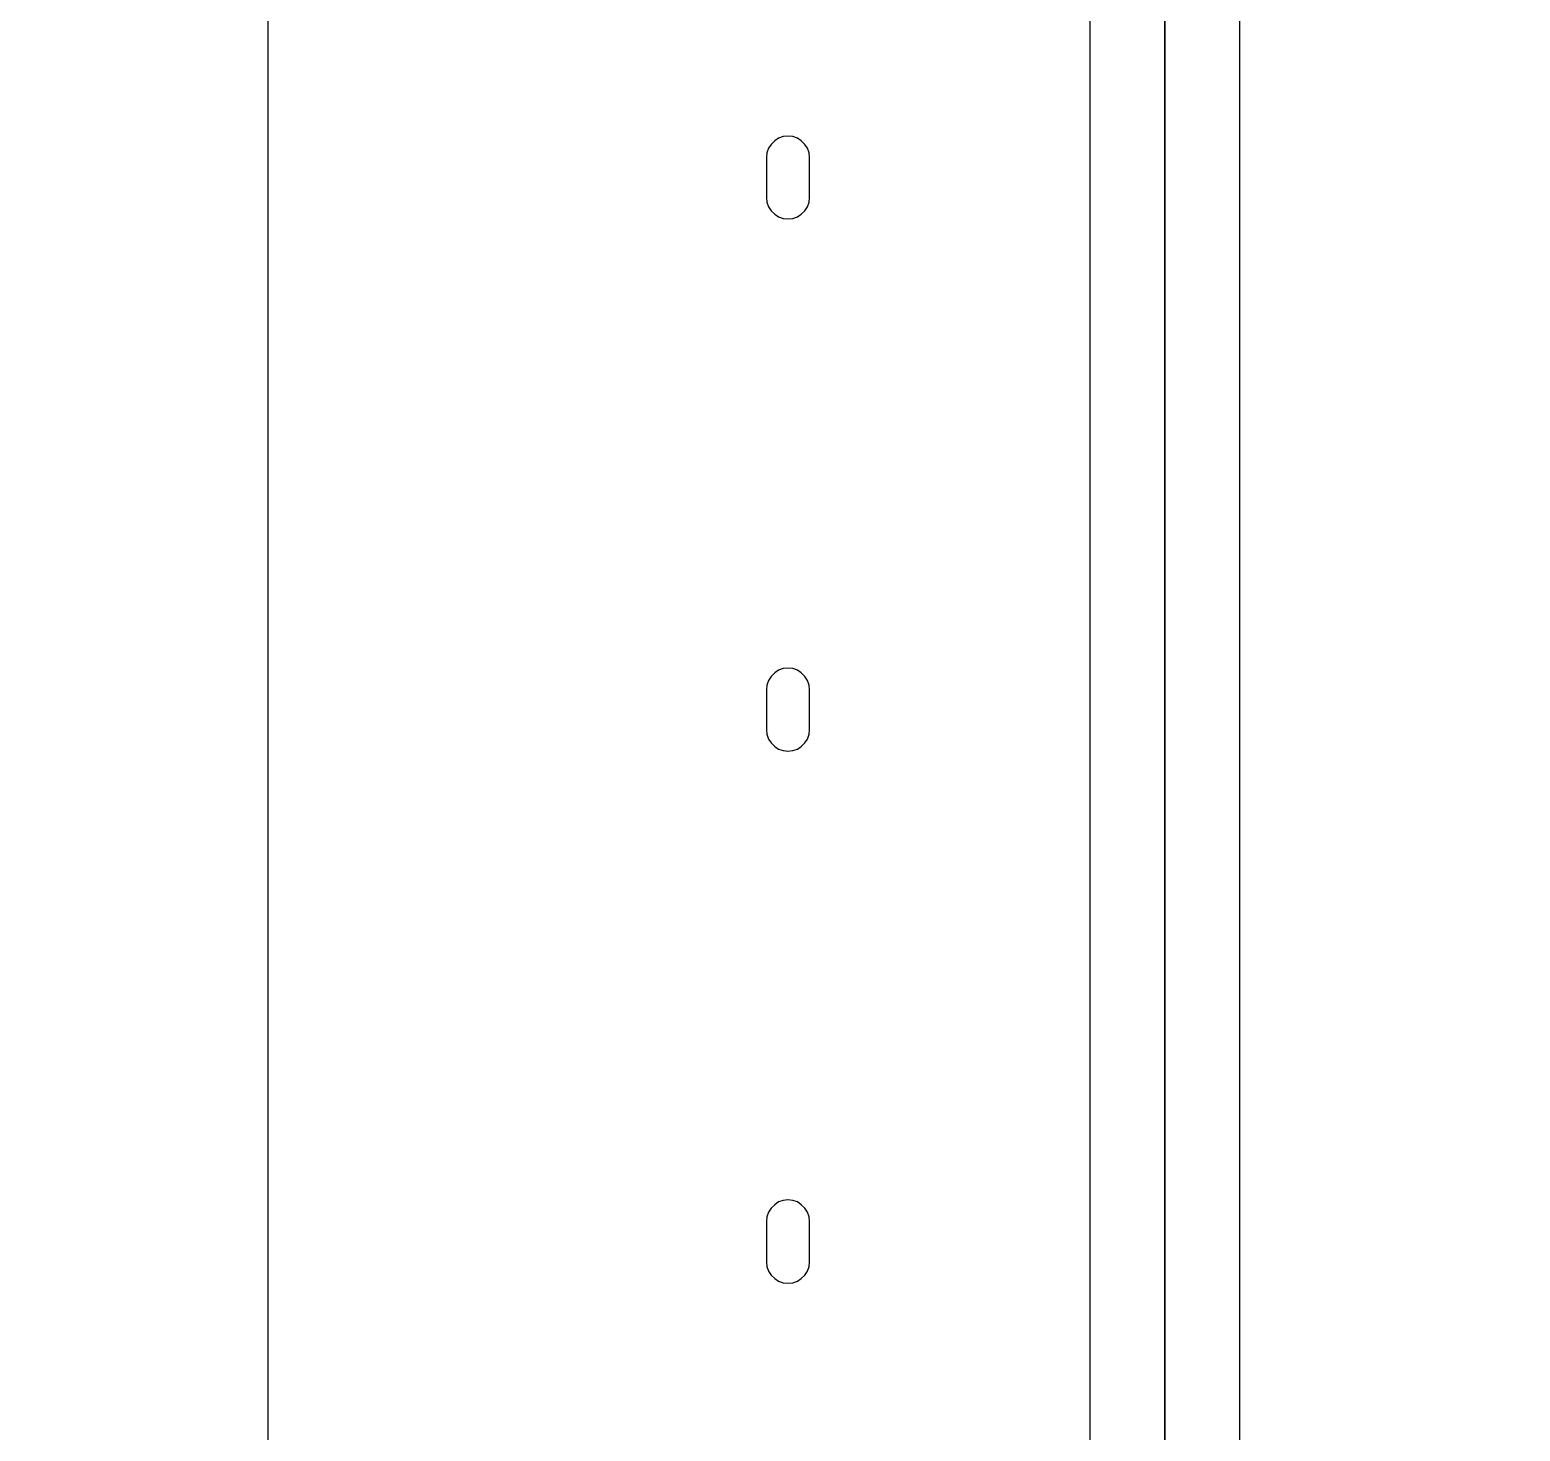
# Model space of a CAD drawing. Header units: millimetres. Extents: x 151130 to 215929, y 2134 to 34533.
# Drawn here: x 173538.6 to 173717.7, y 9334.1 to 9502.5 of the extents above; entities that cross this region are included whole.
import ezdxf

# ---------------------------------------------------------------- set-up
doc = ezdxf.new("R2010")
doc.units = ezdxf.units.MM
doc.layers.add('OH CUBIERTA', color=3, linetype='Continuous')
doc.layers.add('OH!-Furniture', color=7, linetype='Continuous')

# ---------------------------------------------------------------- blocks, each defined once
blk = doc.blocks.new('CUR25.15070')
at = {"layer": 'OH CUBIERTA'}
blk.add_lwpolyline([(0, 0), (0, 700), (1500, 700), (1500, 0)], close=True, dxfattribs=at)
blk = doc.blocks.new('1000 DOBLE')
at = {"layer": 'OH!-Furniture', "color": 2}
blk.add_lwpolyline([(2093.89, 613.22), (1093.89, 613.22), (1093.89, 368.2), (2093.89, 368.2)], close=True, dxfattribs=at)
at = {"layer": 'OH!-Furniture', "color": 2, "flags": 128}
for points in [[(1782.8, 428.13), (1783.37, 428.18), (1783.93, 428.37), (1784.4, 428.69), (1784.82, 429.12), (1785.15, 429.59), (1785.34, 430.15), (1785.39, 430.71), (1785.34, 431.28), (1785.15, 431.84), (1784.82, 432.31), (1784.4, 432.73), (1783.93, 433.06), (1783.37, 433.25), (1782.8, 433.3), (1778.01, 433.3), (1777.45, 433.25), (1776.89, 433.06), (1776.42, 432.73), (1775.99, 432.31), (1775.67, 431.84), (1775.48, 431.28), (1775.43, 430.71), (1775.48, 430.15), (1775.67, 429.59), (1775.99, 429.12), (1776.42, 428.69), (1776.89, 428.37), (1777.45, 428.18), (1778.01, 428.13)], [(1782.8, 433.3), (1778.01, 433.3), (1777.45, 433.25), (1776.89, 433.06), (1776.42, 432.73), (1775.99, 432.31), (1775.67, 431.84), (1775.48, 431.28), (1775.43, 430.71), (1775.48, 430.15), (1775.67, 429.59), (1775.99, 429.12), (1776.42, 428.69), (1776.89, 428.37), (1777.45, 428.18), (1778.01, 428.13), (1782.8, 428.13), (1783.37, 428.18), (1783.93, 428.37), (1784.4, 428.69), (1784.82, 429.12), (1785.15, 429.59), (1785.34, 430.15), (1785.39, 430.71), (1785.34, 431.28), (1785.15, 431.84), (1784.82, 432.31), (1784.4, 432.73), (1783.93, 433.06), (1783.37, 433.25)], [(1846.77, 428.13), (1847.33, 428.18), (1847.9, 428.37), (1848.37, 428.69), (1848.79, 429.12), (1849.12, 429.59), (1849.3, 430.15), (1849.35, 430.71), (1849.3, 431.28), (1849.12, 431.84), (1848.79, 432.31), (1848.37, 432.73), (1847.9, 433.06), (1847.33, 433.25), (1846.77, 433.3), (1841.98, 433.3), (1841.41, 433.25), (1840.85, 433.06), (1840.38, 432.73), (1839.96, 432.31), (1839.63, 431.84), (1839.44, 431.28), (1839.4, 430.71), (1839.44, 430.15), (1839.63, 429.59), (1839.96, 429.12), (1840.38, 428.69), (1840.85, 428.37), (1841.41, 428.18), (1841.98, 428.13)], [(1846.77, 433.3), (1841.98, 433.3), (1841.41, 433.25), (1840.85, 433.06), (1840.38, 432.73), (1839.96, 432.31), (1839.63, 431.84), (1839.44, 431.28), (1839.4, 430.71), (1839.44, 430.15), (1839.63, 429.59), (1839.96, 429.12), (1840.38, 428.69), (1840.85, 428.37), (1841.41, 428.18), (1841.98, 428.13), (1846.77, 428.13), (1847.33, 428.18), (1847.9, 428.37), (1848.37, 428.69), (1848.79, 429.12), (1849.12, 429.59), (1849.3, 430.15), (1849.35, 430.71), (1849.3, 431.28), (1849.12, 431.84), (1848.79, 432.31), (1848.37, 432.73), (1847.9, 433.06), (1847.33, 433.25)], [(1910.73, 428.13), (1911.3, 428.18), (1911.86, 428.37), (1912.33, 428.69), (1912.75, 429.12), (1913.08, 429.59), (1913.27, 430.15), (1913.32, 430.71), (1913.27, 431.28), (1913.08, 431.84), (1912.75, 432.31), (1912.33, 432.73), (1911.86, 433.06), (1911.3, 433.25), (1910.73, 433.3), (1905.9, 433.3), (1905.33, 433.25), (1904.77, 433.06), (1904.3, 432.73), (1903.88, 432.31), (1903.55, 431.84), (1903.36, 431.28), (1903.31, 430.71), (1903.36, 430.15), (1903.55, 429.59), (1903.88, 429.12), (1904.3, 428.69), (1904.77, 428.37), (1905.33, 428.18), (1905.9, 428.13)], [(1910.73, 433.3), (1905.9, 433.3), (1905.33, 433.25), (1904.77, 433.06), (1904.3, 432.73), (1903.88, 432.31), (1903.55, 431.84), (1903.36, 431.28), (1903.31, 430.71), (1903.36, 430.15), (1903.55, 429.59), (1903.88, 429.12), (1904.3, 428.69), (1904.77, 428.37), (1905.33, 428.18), (1905.9, 428.13), (1910.73, 428.13), (1911.3, 428.18), (1911.86, 428.37), (1912.33, 428.69), (1912.75, 429.12), (1913.08, 429.59), (1913.27, 430.15), (1913.32, 430.71), (1913.27, 431.28), (1913.08, 431.84), (1912.75, 432.31), (1912.33, 432.73), (1911.86, 433.06), (1911.3, 433.25)]]:
    blk.add_lwpolyline(points, close=True, dxfattribs=at)
blk = doc.blocks.new('B6')
at = {"color": 5}
blk.add_lwpolyline([(85, 666), (1485, 666), (1485, 684), (85, 684)], close=True, dxfattribs=at)
at = {"layer": 'OH CUBIERTA'}
for p in [(35, 675), (35, -25)]:
    blk.add_blockref('CUR25.15070', p, dxfattribs=at)
at = {"layer": 'OH!-Furniture'}
blk.add_blockref('1000 DOBLE', (-808.89, 199), dxfattribs=at)

msp = doc.modelspace()

# ---------------------------------------------------------------- block references
at = {"color": 5, "rotation": 270}
msp.add_blockref('B6', (173000.03, 10456.29), dxfattribs=at)

doc.saveas('drawing.dxf')
